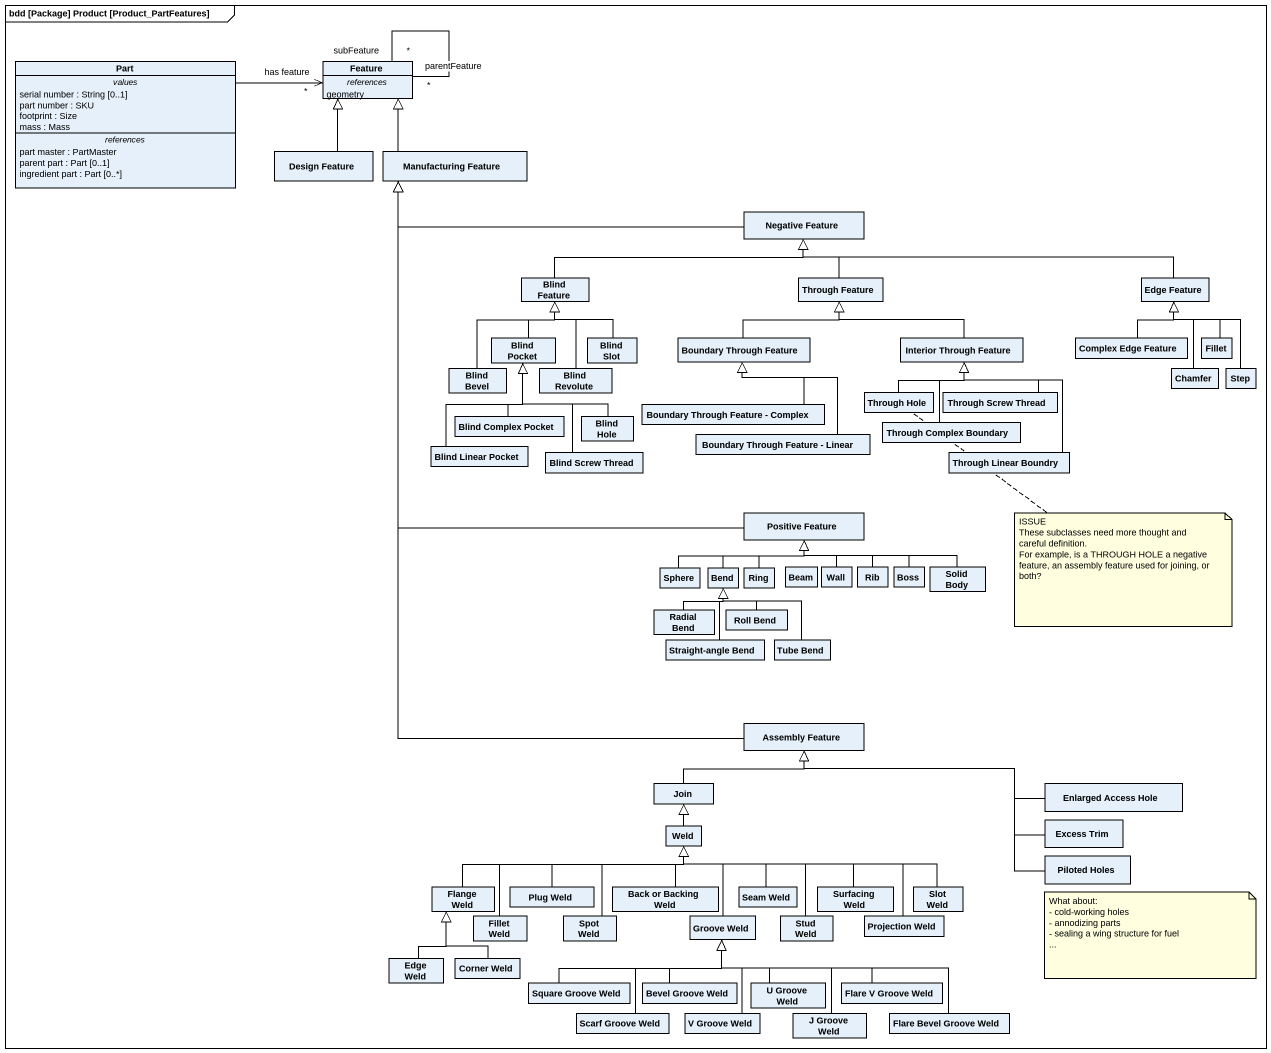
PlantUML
@startuml
mainframe bdd [Package] Product [Product_PartFeatures]
hide circle
hide empty members
class Part {
  -- values --
  serial number : String [0..1]
  part number : SKU
  footprint : Size
  mass : Mass
  -- references --
  part master : PartMaster
  parent part : Part [0..1]
  ingredient part : Part [0..*]
}
class Feature {
  -- references --
  geometry
}
class "Design Feature" as Design_Feature
class "Manufacturing Feature" as Manufacturing_Feature
class "Negative Feature" as Negative_Feature
class "Blind Feature" as Blind_Feature
class "Through Feature" as Through_Feature
class "Edge Feature" as Edge_Feature
class "Blind Bevel" as Blind_Bevel
class "Blind Pocket" as Blind_Pocket
class "Blind Revolute" as Blind_Revolute
class "Blind Slot" as Blind_Slot
class "Boundary Through Feature" as Boundary_Through_Feature
class "Interior Through Feature" as Interior_Through_Feature
class "Complex Edge Feature" as Complex_Edge_Feature
class Chamfer
class Fillet
class Step
class "Boundary Through Feature - Complex" as Boundary_Through_Feature_2
class "Through Hole" as Through_Hole
class "Through Screw Thread" as Through_Screw_Thread
class "Blind Complex Pocket" as Blind_Complex_Pocket
class "Blind Hole" as Blind_Hole
class "Boundary Through Feature - Linear" as Boundary_Through_Feature_3
class "Through Complex Boundary" as Through_Complex_Boundary
class "Blind Linear Pocket" as Blind_Linear_Pocket
class "Blind Screw Thread" as Blind_Screw_Thread
class "Through Linear Boundry" as Through_Linear_Boundry
class "Positive Feature" as Positive_Feature
class Sphere
class Bend
class Ring
class Beam
class Wall
class Rib
class Boss
class "Solid Body" as Solid_Body
class "Radial Bend" as Radial_Bend
class "Roll Bend" as Roll_Bend
class "Straight-angle Bend" as Straight_angle_Bend
class "Tube Bend" as Tube_Bend
class "Assembly Feature" as Assembly_Feature
class Join
class "Enlarged Access Hole" as Enlarged_Access_Hole
class Weld
class "Excess Trim" as Excess_Trim
class "Piloted Holes" as Piloted_Holes
class "Flange Weld" as Flange_Weld
class "Plug Weld" as Plug_Weld
class "Back or Backing Weld" as Back_or_Backing_Weld
class "Seam Weld" as Seam_Weld
class "Surfacing Weld" as Surfacing_Weld
class "Slot Weld" as Slot_Weld
class "Fillet Weld" as Fillet_Weld
class "Spot Weld" as Spot_Weld
class "Groove Weld" as Groove_Weld
class "Stud Weld" as Stud_Weld
class "Projection Weld" as Projection_Weld
class "Edge Weld" as Edge_Weld
class "Corner Weld" as Corner_Weld
class "Square Groove Weld" as Square_Groove_Weld
class "Bevel Groove Weld" as Bevel_Groove_Weld
class "U Groove Weld" as U_Groove_Weld
class "Flare V Groove Weld" as Flare_V_Groove_Weld
class "Scarf Groove Weld" as Scarf_Groove_Weld
class "V Groove Weld" as V_Groove_Weld
class "J Groove Weld" as J_Groove_Weld
class "Flare Bevel Groove Weld" as Flare_Bevel_Groove_Weld
Part -right-> "has feature\n*" Feature
Feature "subFeature\n*" -- "parentFeature\n*" Feature
Design_Feature -up-|> Feature
Manufacturing_Feature -up-|> Feature
Negative_Feature -left-|> Manufacturing_Feature
Blind_Feature -right-|> Negative_Feature
Through_Feature -up-|> Negative_Feature
Edge_Feature -left-|> Negative_Feature
Blind_Bevel -up-|> Blind_Feature
Blind_Pocket -up-|> Blind_Feature
Blind_Revolute -up-|> Blind_Feature
Blind_Slot -up-|> Blind_Feature
Boundary_Through_Feature -up-|> Through_Feature
Interior_Through_Feature -left-|> Through_Feature
Complex_Edge_Feature -up-|> Edge_Feature
Chamfer -up-|> Edge_Feature
Fillet -up-|> Edge_Feature
Step -up-|> Edge_Feature
Boundary_Through_Feature_2 -up-|> Boundary_Through_Feature
Through_Hole -up-|> Interior_Through_Feature
Through_Screw_Thread -up-|> Interior_Through_Feature
Blind_Complex_Pocket -up-|> Blind_Pocket
Blind_Hole -up-|> Blind_Pocket
Boundary_Through_Feature_3 -up-|> Boundary_Through_Feature
Through_Complex_Boundary -up-|> Interior_Through_Feature
Blind_Linear_Pocket -up-|> Blind_Pocket
Blind_Screw_Thread -up-|> Blind_Pocket
Through_Linear_Boundry -up-|> Interior_Through_Feature
Positive_Feature -up-|> Manufacturing_Feature
Sphere -right-|> Positive_Feature
Bend -up-|> Positive_Feature
Ring -up-|> Positive_Feature
Wall -up-|> Positive_Feature
Rib -up-|> Positive_Feature
Boss -left-|> Positive_Feature
Solid_Body -left-|> Positive_Feature
Radial_Bend -up-|> Bend
Roll_Bend -up-|> Bend
Straight_angle_Bend -up-|> Bend
Tube_Bend -up-|> Bend
Assembly_Feature -up-|> Manufacturing_Feature
Join -right-|> Assembly_Feature
Enlarged_Access_Hole -left-|> Assembly_Feature
Weld -up-|> Join
Excess_Trim -left-|> Assembly_Feature
Piloted_Holes -left-|> Assembly_Feature
Flange_Weld -right-|> Weld
Plug_Weld -right-|> Weld
Back_or_Backing_Weld -up-|> Weld
Seam_Weld -up-|> Weld
Surfacing_Weld -left-|> Weld
Slot_Weld -left-|> Weld
Fillet_Weld -right-|> Weld
Spot_Weld -up-|> Weld
Groove_Weld -up-|> Weld
Stud_Weld -up-|> Weld
Projection_Weld -left-|> Weld
Edge_Weld -up-|> Flange_Weld
Corner_Weld -up-|> Flange_Weld
Square_Groove_Weld -right-|> Groove_Weld
Bevel_Groove_Weld -up-|> Groove_Weld
U_Groove_Weld -up-|> Groove_Weld
Flare_V_Groove_Weld -left-|> Groove_Weld
Scarf_Groove_Weld -up-|> Groove_Weld
V_Groove_Weld -up-|> Groove_Weld
J_Groove_Weld -up-|> Groove_Weld
Flare_Bevel_Groove_Weld -left-|> Groove_Weld
note bottom of Through_Hole
  ISSUE
  These subclasses need more thought and careful definition.
  For example, is a THROUGH HOLE a negative feature, an assembly feature used for joining, or both?
end note
note as N2
  What about:
  - cold-working holes
  - annodizing parts
  - sealing a wing structure for fuel
  ~...
end note
@enduml
